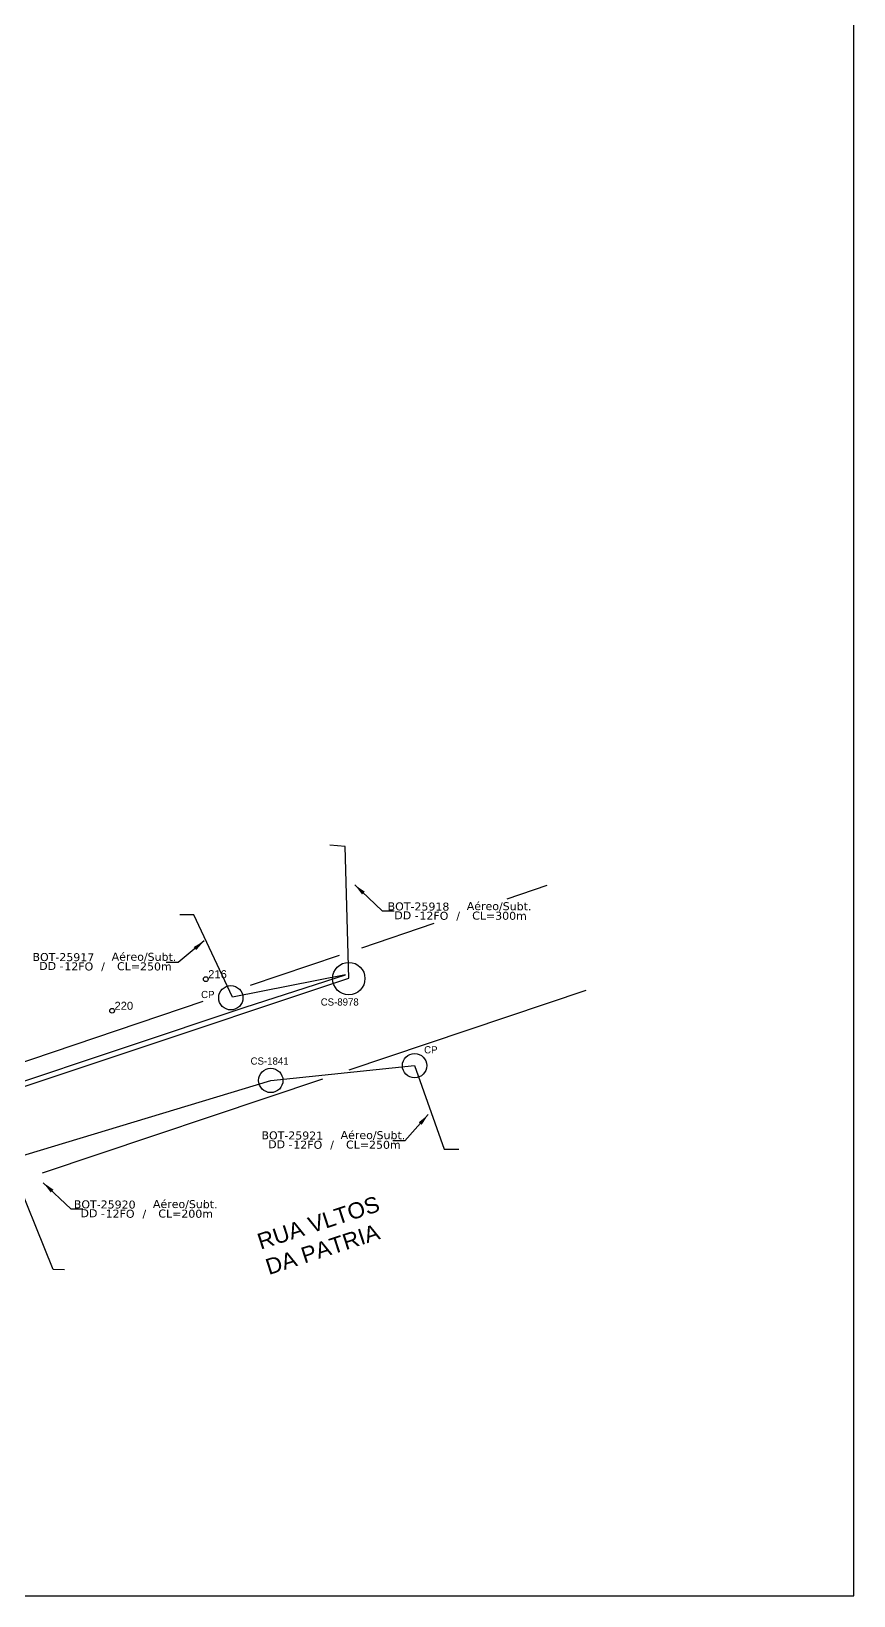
# Model space of a CAD drawing. Header units: metres. Extents: x -1286 to -445, y -500 to 94.
# Drawn here: x -650.6 to -445.1, y -499.8 to -108.8 of the extents above; entities that cross this region are included whole.
import ezdxf
from ezdxf.enums import TextEntityAlignment as Align

# ---------------------------------------------------------------- set-up
doc = ezdxf.new("R2010")
doc.units = ezdxf.units.M
for name, color, linetype in [('10.1-Caixas Subterrâneas', 5, 'Continuous'), ('CAP a instalar', 1, 'Continuous'), ('label_cabos', 7, 'Continuous'), ('Legenda', 1, 'Continuous'), ('locais legendas', 7, 'Continuous'), ('QUADRA', 7, 'Continuous')]:
    doc.layers.add(name, color=color, linetype=linetype)
doc.layers.add('EXTRA', color=50, linetype='Continuous', plot=False)
doc.layers.add('Segmento Logradouro Texto', color=238, linetype='Continuous', lineweight=0)
doc.styles.add('DIGICADE', font='arial.ttf')
doc.styles.add('siredit', font='verdana.ttf')
doc.dimstyles.new('CC', dxfattribs={"dimtxt": 0.8, "dimasz": 2, "dimexe": 0.18, "dimexo": 0.0625, "dimgap": 0.09, "dimtad": 0, "dimdec": 0, "dimrnd": 1, "dimzin": 0, "dimdsep": 46, "dimtxsty": 'siredit', "dimblk": 'NONE', "dimcen": 0, "dimse1": 1, "dimse2": 1, "dimsd1": 1, "dimsd2": 1, "dimclrt": 7, "dimadec": 0, "dimazin": 0, "dimtfac": 1, "dimtdec": 0, "dimtofl": 0, "dimtmove": 0, "dimatfit": 3, "dimfxl": 0, "dimtolj": 1, "dimtzin": 0, "dimarcsym": 0})

# ---------------------------------------------------------------- blocks, each defined once
blk = doc.blocks.new('MANHOLE_MS')
at = {"linetype": 'Continuous'}
blk.add_circle((-0.00000001, 0), 0.00001012, dxfattribs=at)
blk = doc.blocks.new('LEGENDA DOS CABOS')
at = {"layer": 'EXTRA', "color": 0, "style": 'siredit'}
for tag, p in [('ID', (4.6, 0.97)), ('XX', (9.03, 0.97))]:
    blk.add_attdef(tag, text='', height=0.48, rotation=359.69, dxfattribs=at).set_placement(p, align=Align.MIDDLE_CENTER)
at = {"layer": 'Legenda', "color": 0, "style": 'siredit'}
for tag, p in [('TIPO_CABO', (1.31, 0)), ('CABO', (4.69, -0.05)), ('/', (6.81, -0.05)), ('METROS', (10.03, -0.05))]:
    blk.add_attdef(tag, text='', height=0.8, rotation=359.69, dxfattribs=at).set_placement(p, align=Align.MIDDLE_CENTER)
blk = doc.blocks.new('_None')

msp = doc.modelspace()

# ---------------------------------------------------------------- linework, layer by layer
msp.add_lwpolyline([(-1286.07, -499.81), (-445.07, -499.81), (-445.07, 94.19), (-1286.07, 94.19)], close=True)
at = {"layer": 'CAP a instalar', "color": 7, "ltscale": 50}
for points in [[(-720.62, -392.09), (-687.06, -384.11), (-571.19, -345.45), (-572.11, -312.53), (-575.96, -312.22)], [(-600.28, -350.17), (-609.95, -329.61), (-613.46, -329.61)], [(-721.59, -391.17), (-687.92, -383.05), (-597.16, -352.74), (-572.06, -344.61), (-600.28, -350.17)], [(-716.63, -409.09), (-590.73, -371.02), (-554.8, -367.32), (-547.4, -388.17), (-543.77, -388.17)], [(-642.31, -418.35), (-645.13, -418.24), (-655.87, -391.58), (-716.4, -409.77)]]:
    msp.add_lwpolyline(points, dxfattribs=at)
at = {"layer": 'QUADRA'}
msp.add_lwpolyline([(-531.7, -325.6), (-521.7, -322.23)], dxfattribs=at)
at = {"layer": 'QUADRA', "color": 4}
for points in [[(-568, -337.84), (-549.92, -331.74)], [(-595.81, -347.23), (-573.56, -339.72)], [(-661.36, -369.34), (-607.66, -351.22)], [(-512.03, -348.55), (-571.21, -368.43)], [(-577.84, -370.66), (-647.9, -394.19)]]:
    msp.add_lwpolyline(points, dxfattribs=at)
at = {"layer": 'QUADRA'}
for centre in [(-606.98, -345.71), (-606.98, -345.71), (-630.39, -353.6), (-630.39, -353.6)]:
    msp.add_circle(centre, 0.6, dxfattribs=at)

# ---------------------------------------------------------------- block references
at = {"layer": '10.1-Caixas Subterrâneas', "color": 30}
for p, xscale, yscale, zscale in [((-571.24, -345.56), 400000, 400000, 400000), ((-600.71, -350.36), 300000.0000000002, 300000.0000000002, 300000.0000000002), ((-554.8, -367.32), 300000.0000000002, 300000.0000000002, 300000.0000000002), ((-590.73, -371.02), 300000.0000000002, 300000.0000000002, 300000.0000000002)]:
    msp.add_blockref('MANHOLE_MS', p, dxfattribs=dict(at, xscale=xscale, yscale=yscale, zscale=zscale))
at = {"layer": 'label_cabos', "color": 0, "lineweight": 0}
ref = msp.add_blockref('LEGENDA DOS CABOS', (-562.3, -330.8), dxfattribs=dict(at, xscale=2, yscale=2, zscale=2))
ref.add_attrib('ID', 'BOT-25918', dxfattribs={"color": 0, "height": 2, "rotation": 359.69, "style": 'siredit'}).set_placement((-553.82, -327.54), align=Align.MIDDLE_CENTER)
ref.add_attrib('CABO', '12FO', dxfattribs={"color": 0, "height": 2, "rotation": 359.69, "style": 'siredit'}).set_placement((-549.97, -329.85), align=Align.MIDDLE_CENTER)
ref.add_attrib('METROS', 'CL=300m', dxfattribs={"color": 0, "height": 2, "rotation": 359.69, "style": 'siredit'}).set_placement((-533.58, -329.85), align=Align.MIDDLE_CENTER)
ref.add_attrib('XX', 'Aéreo/Subt.', dxfattribs={"color": 0, "height": 2, "rotation": 359.69, "style": 'siredit'}).set_placement((-533.68, -327.46), align=Align.MIDDLE_CENTER)
ref.add_attrib('/', '/', dxfattribs={"color": 0, "height": 2, "rotation": 359.69, "style": 'siredit'}).set_placement((-543.91, -329.85), align=Align.MIDDLE_CENTER)
ref.add_attrib('TIPO_CABO', 'DD -', dxfattribs={"color": 0, "height": 2, "rotation": 359.69, "style": 'siredit'}).set_placement((-556.82, -329.76), align=Align.MIDDLE_CENTER)
ref = msp.add_blockref('LEGENDA DOS CABOS', (-651.04, -343.46), dxfattribs=dict(at, xscale=2, yscale=2, zscale=2))
ref.add_attrib('ID', 'BOT-25917', dxfattribs={"color": 0, "height": 2, "rotation": 359.69, "style": 'siredit'}).set_placement((-642.56, -340.2), align=Align.MIDDLE_CENTER)
ref.add_attrib('CABO', '12FO', dxfattribs={"color": 0, "height": 2, "rotation": 359.69, "style": 'siredit'}).set_placement((-638.71, -342.51), align=Align.MIDDLE_CENTER)
ref.add_attrib('METROS', 'CL=250m', dxfattribs={"color": 0, "height": 2, "rotation": 359.69, "style": 'siredit'}).set_placement((-622.32, -342.51), align=Align.MIDDLE_CENTER)
ref.add_attrib('XX', 'Aéreo/Subt.', dxfattribs={"color": 0, "height": 2, "rotation": 359.69, "style": 'siredit'}).set_placement((-622.42, -340.11), align=Align.MIDDLE_CENTER)
ref.add_attrib('/', '/', dxfattribs={"color": 0, "height": 2, "rotation": 359.69, "style": 'siredit'}).set_placement((-632.66, -342.51), align=Align.MIDDLE_CENTER)
ref.add_attrib('TIPO_CABO', 'DD -', dxfattribs={"color": 0, "height": 2, "rotation": 359.69, "style": 'siredit'}).set_placement((-645.56, -342.41), align=Align.MIDDLE_CENTER)
ref = msp.add_blockref('LEGENDA DOS CABOS', (-593.82, -388.03), dxfattribs=dict(at, xscale=2, yscale=2, zscale=2))
ref.add_attrib('ID', 'BOT-25921', dxfattribs={"color": 0, "height": 2, "rotation": 359.69, "style": 'siredit'}).set_placement((-585.34, -384.77), align=Align.MIDDLE_CENTER)
ref.add_attrib('CABO', '12FO', dxfattribs={"color": 0, "height": 2, "rotation": 359.69, "style": 'siredit'}).set_placement((-581.49, -387.08), align=Align.MIDDLE_CENTER)
ref.add_attrib('METROS', 'CL=250m', dxfattribs={"color": 0, "height": 2, "rotation": 359.69, "style": 'siredit'}).set_placement((-565.1, -387.08), align=Align.MIDDLE_CENTER)
ref.add_attrib('XX', 'Aéreo/Subt.', dxfattribs={"color": 0, "height": 2, "rotation": 359.69, "style": 'siredit'}).set_placement((-565.2, -384.68), align=Align.MIDDLE_CENTER)
ref.add_attrib('/', '/', dxfattribs={"color": 0, "height": 2, "rotation": 359.69, "style": 'siredit'}).set_placement((-575.43, -387.08), align=Align.MIDDLE_CENTER)
ref.add_attrib('TIPO_CABO', 'DD -', dxfattribs={"color": 0, "height": 2, "rotation": 359.69, "style": 'siredit'}).set_placement((-588.34, -386.98), align=Align.MIDDLE_CENTER)
ref = msp.add_blockref('LEGENDA DOS CABOS', (-640.71, -405.27), dxfattribs=dict(at, xscale=2, yscale=2, zscale=2))
ref.add_attrib('ID', 'BOT-25920', dxfattribs={"color": 0, "height": 2, "rotation": 359.69, "style": 'siredit'}).set_placement((-632.23, -402.01), align=Align.MIDDLE_CENTER)
ref.add_attrib('CABO', '12FO', dxfattribs={"color": 0, "height": 2, "rotation": 359.69, "style": 'siredit'}).set_placement((-628.39, -404.32), align=Align.MIDDLE_CENTER)
ref.add_attrib('METROS', 'CL=200m', dxfattribs={"color": 0, "height": 2, "rotation": 359.69, "style": 'siredit'}).set_placement((-612, -404.32), align=Align.MIDDLE_CENTER)
ref.add_attrib('XX', 'Aéreo/Subt.', dxfattribs={"color": 0, "height": 2, "rotation": 359.69, "style": 'siredit'}).set_placement((-612.1, -401.92), align=Align.MIDDLE_CENTER)
ref.add_attrib('/', '/', dxfattribs={"color": 0, "height": 2, "rotation": 359.69, "style": 'siredit'}).set_placement((-622.33, -404.32), align=Align.MIDDLE_CENTER)
ref.add_attrib('TIPO_CABO', 'DD -', dxfattribs={"color": 0, "height": 2, "rotation": 359.69, "style": 'siredit'}).set_placement((-635.23, -404.22), align=Align.MIDDLE_CENTER)

# ---------------------------------------------------------------- texts
at = {"layer": 'locais legendas', "color": 170}
for s, p in [('CP', (-608.14, -350.44)), ('CS-8978', (-578.26, -352.31)), ('CP', (-552.41, -364.26)), ('CS-1841', (-595.78, -367.07))]:
    msp.add_text(s, height=1.8, dxfattribs=at).set_placement(p)
at = {"layer": 'QUADRA', "char_height": 2, "width": 5.3561, "attachment_point": 1, "style": 'DIGICADE'}
for s, insert in [('\\fArial|b0|i0|c0|p34;\\W1.0000000000;\\T1.0000000000;\\o\\l216', (-606.38, -343.46)), ('\\fArial|b0|i0|c0|p34;\\W1.0000000000;\\T1.0000000000;\\o\\l216', (-606.38, -343.46)), ('\\fArial|b0|i0|c0|p34;\\W1.0000000000;\\T1.0000000000;\\o\\l220', (-629.79, -351.36)), ('\\fArial|b0|i0|c0|p34;\\W1.0000000000;\\T1.0000000000;\\o\\l220', (-629.79, -351.36))]:
    msp.add_mtext(s, dxfattribs=dict(at, insert=insert))
at = {"layer": 'Segmento Logradouro Texto', "linetype": 'Continuous', "insert": (-594.51, -409.53), "char_height": 4, "width": 31.9263, "attachment_point": 1, "rotation": 17.9687, "style": 'DIGICADE'}
msp.add_mtext('\\fArial|b0|i0|c0|p34;\\W1.0000000000;\\T1.0000000000;\\o\\lRUA VLTOS DA PATRIA', dxfattribs=at)
at = {"layer": 'Segmento Logradouro Texto', "color": 5, "linetype": 'Continuous', "insert": (-594.51, -409.53), "char_height": 4, "width": 31.9263, "attachment_point": 1, "rotation": 17.9687, "style": 'DIGICADE'}
msp.add_mtext('\\fArial|b0|i0|c0|p34;\\W1.0000000000;\\T1.0000000000;\\o\\lRUA VLTOS DA PATRIA', dxfattribs=at)

# ---------------------------------------------------------------- leaders
at = {"layer": 'label_cabos'}
for points in [[(-569.76, -322.13), (-562.87, -328.63), (-559.87, -328.62)], [(-607.37, -336.14), (-613.88, -341.51), (-616.88, -341.52)], [(-551.4, -379.57), (-557.25, -386.14), (-560.25, -386.15)], [(-647.57, -396.6), (-640.68, -403.1), (-637.68, -403.09)]]:
    msp.add_leader(points, dimstyle='CC', override={"dimasz": 3, "dimgap": 0.09, "dimtad": 0}, dxfattribs=at)

doc.saveas('drawing.dxf')
